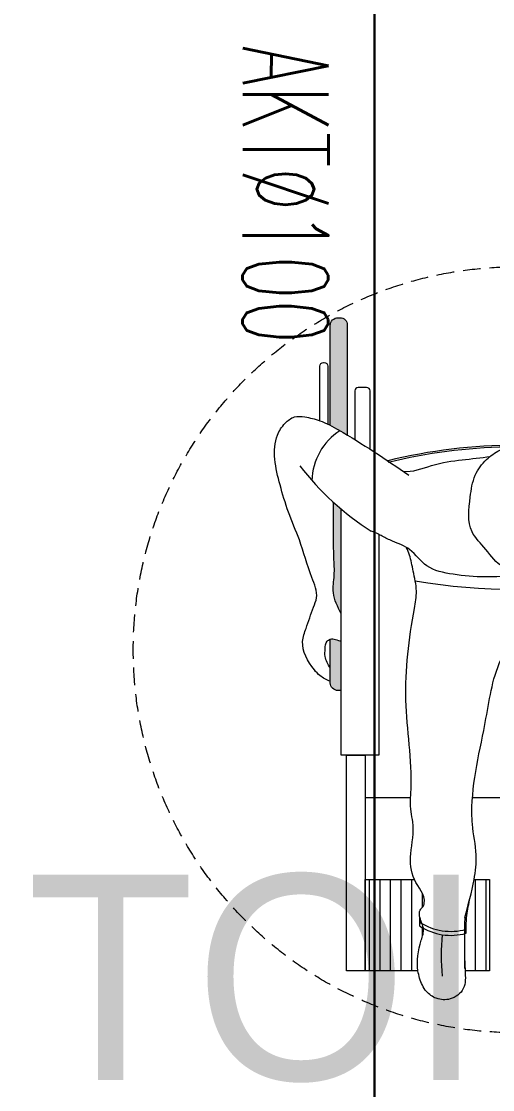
# Model space of a CAD drawing. Header units: millimetres. Extents: x -280308 to 6402717, y -14 to 2073074.
# Drawn here: x -19261 to -18494, y 331624 to 333365 of the extents above; entities that cross this region are included whole.
import ezdxf

# ---------------------------------------------------------------- set-up
doc = ezdxf.new("R2010")
doc.units = ezdxf.units.MM
doc.linetypes.add('DASHED2', pattern=[0.375, 0.25, -0.125])
doc.linetypes.add('Default', pattern=[0])
doc.layers.get('0').update_dxf_attribs({"lineweight": 0})
doc.layers.add('A-FILL-4', color=9, linetype='Continuous', lineweight=0, true_color=0x808080)
doc.layers.add('P-AKT', color=7, linetype='Continuous', lineweight=30, true_color=0xfe0101)
doc.layers.add('A-FURN-EQPM', color=177, linetype='Continuous', lineweight=0)
doc.layers.add('A-TEXT', color=254, linetype='Continuous')
doc.layers.add('Teks-PL', color=7, linetype='Default', true_color=0xff0a0a)
doc.styles.add('Annotative', font='arial.ttf', dxfattribs={"height": 1.25})
doc.styles.add('RS', font='ROMANS.SHX', dxfattribs={"width": 0.8})

# ---------------------------------------------------------------- blocks, each defined once
blk = doc.blocks.new('disable people')
at = {"layer": 'A-FILL-4'}
h = blk.add_hatch(color=256, dxfattribs=at)
edge = h.paths.add_edge_path()
edge.add_spline(control_points=[(-3.796474417917125, 4.952000308492416), (-3.760681164754715, 5.053013868617654), (-3.704158616363202, 5.157722778494588), (-3.734610711559071, 5.255821520916697)], knot_values=[0.9037914775148974, 0.9037914775148974, 0.9037914775148974, 0.9037914775337845, 1.21384703267489, 1.21384703267489, 1.21384703267489, 1.213847032693339], degree=3, periodic=0)
edge.add_line((-3.734610711562709, 5.255821520934205), (-4.964782523813881, 5.255821520934205))
edge.add_arc((-4.964782523813483, 5.035821520934178), 0.2200000000000129, 89.99999999999999, 179.9999999999926)
edge.add_line((-5.184782523814647, 5.035821520934178), (-5.184782523814647, 4.952000308504779))
edge.add_line((-5.184782523814647, 4.952000308504921), (-3.796474417913829, 4.952000308504921))
edge = h.paths.add_edge_path()
edge.add_spline(control_points=[(0.1341749100720335, 5.166089496497762), (-0.07234800000333053, 5.166001675629786), (-0.553623694469934, 5.165540411955988), (-1.20498952116759, 5.174735433441811), (-1.923735004729679, 5.122992935595903), (-2.472725316985816, 5.224835962467296), (-2.818046584459807, 5.044581019589032), (-3.008957661264503, 4.952000308504921)], knot_values=[0.4124965523283914, 0.4124965523283914, 0.4124965523283914, 0.4124965523283914, 0.6874227009135008, 1.856497828568305, 2.363121600141893, 2.852056937546859, 3.479819935797773, 3.479819935797798, 3.479819935797798, 3.479819935797798], degree=3, periodic=0)
edge.add_line((-3.008957661264503, 4.952000308504921), (-0.05374037849282143, 4.952000308504893))
edge.add_arc((6.001229472374689, -0.1731919023486626), 7.932859200384009, 137.696407415366, 139.7539587547804, ccw=False)
edge = h.paths.add_edge_path()
edge.add_line((5.131749954041879, 5.255821520934205), (2.308872463095783, 5.255821520934205))
edge.add_spline(control_points=[(2.308872463096122, 5.255821520934205), (2.267732188407535, 5.17631198661752), (2.17731957034448, 5.015793417558143), (2.084681671298313, 4.857544409941738), (2.036732091110025, 4.777055949464057)], knot_values=[9.278145445618577, 9.278145445618577, 9.278145445618577, 9.278145445618577, 9.545772737748978, 9.82631843046447, 9.82631843046447, 9.82631843046447, 9.82631843046447], degree=3, periodic=0)
edge.add_line((2.036732091110025, 4.777055949464057), (5.151749954040608, 4.777055949464028))
edge.add_arc((5.151749954042316, 4.977055949464102), 0.1999999999999886, 270, 360)
edge.add_line((5.351749954041225, 4.977055949464102), (5.351749954041168, 5.035821520934263))
edge.add_arc((5.131749954041879, 5.035821520934178), 0.2200000000000118, 7.404331298447066e-12, 89.99999999999999)
edge = h.paths.add_edge_path()
edge.add_spline(control_points=[(-3.734610711559071, -5.255821520915617), (-3.704158616363202, -5.157722778493792), (-3.760681164754715, -5.053013868616347), (-3.796474417917125, -4.952000308491563)], knot_values=[0.9037914775148975, 0.9037914775333468, 0.9037914775333468, 0.9037914775333468, 1.213847032674452, 1.213847032693339, 1.213847032693339, 1.213847032693339], degree=3, periodic=0)
edge.add_line((-3.796474417911668, -4.952000308503841), (-5.184782523812599, -4.952000308503841))
edge.add_line((-5.184782523814647, -4.952000308503841), (-5.18478252381459, -5.035821520933212))
edge.add_arc((-4.964782523813483, -5.035821520933098), 0.2200000000000129, 180, 270)
edge.add_line((-4.964782523813483, -5.255821520933125), (-3.734610711562426, -5.255821520933125))
edge = h.paths.add_edge_path()
edge.add_line((-0.05374037849287561, -4.952000308503841), (-3.008957661264615, -4.952000308503841))
edge.add_spline(control_points=[(-3.008957661264503, -4.952000308503841), (-2.818046584459807, -5.044581019588179), (-2.472725316985816, -5.224835962466216), (-1.923735004729679, -5.12299293559505), (-1.20498952116759, -5.174735433440958), (-0.553623694469934, -5.165540411954737), (-0.07234800000333053, -5.166001675628706), (0.1341749100720335, -5.166089496496454)], knot_values=[0.4124965523283917, 0.4124965523283917, 0.4124965523283917, 0.4124965523284174, 1.040259550579332, 1.529194887984297, 2.035818659557886, 3.204893787212689, 3.479819935797799, 3.479819935797799, 3.479819935797799, 3.479819935797799], degree=3, periodic=0)
edge.add_arc((6.001229472376508, 0.1731919023482078), 7.93285920038395, 220.2460412452068, 222.3035925846204, ccw=False)
edge = h.paths.add_edge_path()
edge.add_arc((5.151749954042316, -4.977055949463022), 0.1999999999999886, 0, 89.99999999999999)
edge.add_line((5.151749954042316, -4.777055949462977), (2.03673209111179, -4.777055949463005))
edge.add_spline(control_points=[(2.036732091110025, -4.777055949462977), (2.084681671298313, -4.857544409940431), (2.232165906039882, -5.109484857939435), (2.374009886807471, -5.367177794302108), (2.440898637138162, -5.551188368630221)], knot_values=[8.953599230115874, 8.953599230115874, 8.953599230115874, 8.953599230115874, 9.234144922831332, 9.82631843046441, 9.826318430464434, 9.826318430464434, 9.826318430464434], degree=3, periodic=0)
edge.add_arc((0.7053364612966107, -4.04279776307277), 1.733346163484878, 327.02309260736433, 327.0237538441636, ccw=False)
edge.add_spline(control_points=[(2.036732091110025, -4.777055949462977), (2.084681671298313, -4.857544409940431), (2.232165906039882, -5.109484857939435), (2.374009886807471, -5.367177794302108), (2.440898637138162, -5.551188368630221)], knot_values=[8.953599230115874, 8.953599230115874, 8.953599230115874, 8.953599230115874, 9.234144922831332, 9.82631843046441, 9.826318430464434, 9.826318430464434, 9.826318430464434], degree=3, periodic=0)
edge.add_line((2.308799040582016, -5.255821520933125), (5.131749954041821, -5.255821520933154))
edge.add_arc((5.131749954041879, -5.035821520933098), 0.2200000000000118, 270, 359.9999999999482)
edge.add_line((5.351749954041225, -5.035821520933325), (5.351749954041281, -4.977055949462965))
h = blk.add_hatch(dxfattribs=at)
h.set_pattern_fill('_USER', color=256, scale=0.2999999999999999, style=0, pattern_type=0)
h.set_pattern_definition([(360, (-5.456968210637569e-12, -2.842170943040401e-13), (7.395570986446986e-32, 0.3), [])])
edge = h.paths.add_edge_path()
edge.add_spline(control_points=[(-11.84368881340561, 2.723015967266292), (-11.80630735148043, 2.722610891474005), (-11.70819034366286, 2.721547668618996), (-11.61031172560615, 2.728856529663688), (-11.54972374569115, 2.733380797935752)], knot_values=[0, 0, 0, 0, 0.1121097829463906, 0.2942601996699649, 0.2942601996699649, 0.2942601996699649, 0.2942601996699649], degree=3, periodic=0)
edge.add_spline(control_points=[(-11.54972374569115, 2.733380797935752), (-11.53484815880256, 2.736247567797591), (-11.47003685719392, 2.745536439978423), (-11.36826084976747, 2.72479947738816), (-11.306672703613, 2.6447510459368), (-11.24782621166378, 2.610484695002697), (-10.96949606972703, 2.549332237655335), (-10.74909445872436, 2.772073311572058), (-10.5228854389261, 2.880681640590865)], knot_values=[5.436664725832285, 5.436664725832285, 5.436664725832285, 5.436664725832285, 5.482184118797054, 5.63248936469224, 5.71609653018408, 5.778112604277349, 5.832864719823681, 6.558060987042688, 6.558060987042688, 6.558060987042688, 6.558060987042688], degree=3, periodic=0)
edge.add_line((-10.5228854389261, 2.880681640590865), (-10.52288543892609, 4.274822013010747))
edge.add_line((-10.5228854389261, 4.274822013010635), (-13.10916806575664, 4.274822013010636))
edge.add_line((-13.10916806575733, 4.274822013010635), (-13.10916806575733, 2.778481744722516))
edge.add_spline(control_points=[(-13.10916806575733, 2.778481744722512), (-12.82295144472664, 2.822346398972513), (-12.41668017873963, 2.754237778142112), (-12.01270156310056, 2.608782090787145), (-11.9026220646665, 2.624670677752874)], knot_values=[3.85022029909312, 3.850220299093444, 3.850220299093444, 3.850220299093444, 4.723214524291371, 5.067106132655391, 5.067106132655391, 5.067106132655391, 5.067106132688122], degree=3, periodic=0)
edge.add_arc((-10.49828518709546, 1.8499546098883), 1.603853812364077, 147.0195933812169, 151.1162485193678, ccw=False)
edge = h.paths.add_edge_path()
edge.add_spline(control_points=[(-11.10131507691221, 1.321645051041912), (-11.26820317942656, 1.353449058260139), (-11.54271718581731, 1.405746173674288), (-11.85950975244123, 1.421612261374548), (-12.00627843078473, 1.420929790504033), (-12.04364457507836, 1.420756038819889)], knot_values=[0, 0, 0, 0, 0.5089906555588182, 0.8372314890067583, 0.9493412719532057, 0.9493412719532057, 0.9493412719532057, 0.9493412719532057], degree=3, periodic=0)
edge.add_arc((-10.49828518709546, 1.8499546098883), 1.603853812364076, 193.9046284335562, 195.5217729613365, ccw=False)
edge.add_spline(control_points=[(-12.05514138739818, 1.464538181836133), (-12.39829801821179, 1.46764695568163), (-12.74615257863297, 1.465605107812507), (-13.10916806575915, 1.44694142760477)], knot_values=[0.4692719010675678, 0.4692719010675678, 0.4692719010675678, 0.4692719010675678, 1.51441113184759, 1.514411131847849, 1.514411131847849, 1.514411131847849], degree=3, periodic=0)
edge.add_line((-13.10916806575733, 1.44694142760477), (-13.10916806575733, 0.7534304279870407))
edge.add_line((-13.10916806575733, 0.7534304279870412), (-10.52288543892678, 0.7534304279870412))
edge.add_line((-10.5228854389261, 0.7534304279870412), (-10.5228854389261, 1.191359744353121))
edge.add_spline(control_points=[(-10.5228854389261, 1.191359744352894), (-10.71802839497832, 1.226449273625576), (-10.91033044466531, 1.271692798998856), (-11.10131507691221, 1.321645051041912)], knot_values=[0.5122589669724955, 0.5122589669724955, 0.5122589669724955, 0.5122589669753015, 1.104645887850228, 1.104645887850228, 1.104645887850228, 1.104645887850228], degree=3, periodic=0)
h = blk.add_hatch(dxfattribs=at)
h.set_pattern_fill('_USER', color=256, scale=0.2999999999999999, style=0, pattern_type=0)
h.set_pattern_definition([(360, (-5.456968210637569e-12, 1.13686837721616e-12), (-7.347638122947742e-17, -0.2999999999999999), [])])
edge = h.paths.add_edge_path()
edge.add_spline(control_points=[(-11.84368881340561, -2.723015967265212), (-11.80630735148043, -2.722610891472925), (-11.70819034366286, -2.721547668617916), (-11.61031172560615, -2.728856529662664), (-11.54972374569115, -2.733380797934899)], knot_values=[0, 0, 0, 0, 0.1121097829463906, 0.2942601996699649, 0.2942601996699649, 0.2942601996699649, 0.2942601996699649], degree=3, periodic=0)
edge.add_spline(control_points=[(-11.54972374569115, -2.733380797934899), (-11.53484815880256, -2.736247567796511), (-11.47003685719392, -2.745536439977116), (-11.36826084976747, -2.72479947738708), (-11.306672703613, -2.644751045935948), (-11.24782621166378, -2.610484695001844), (-10.96949606972703, -2.549332237654482), (-10.74909445872436, -2.772073311571205), (-10.5228854389261, -2.880681640589785)], knot_values=[5.436664725832285, 5.436664725832285, 5.436664725832285, 5.436664725832285, 5.482184118797054, 5.63248936469224, 5.71609653018408, 5.778112604277349, 5.832864719823681, 6.558060987042688, 6.558060987042688, 6.558060987042688, 6.558060987042688], degree=3, periodic=0)
edge.add_line((-10.5228854389261, -2.880681640589785), (-10.52288543892609, -4.274822013009667))
edge.add_line((-10.5228854389261, -4.274822013009555), (-13.10916806575664, -4.274822013009555))
edge.add_line((-13.10916806575733, -4.274822013009555), (-13.10916806575733, -2.778481744721437))
edge.add_spline(control_points=[(-13.10916806575733, -2.778481744721432), (-12.82295144472664, -2.822346398971661), (-12.41668017873963, -2.754237778141317), (-12.01270156310056, -2.608782090786292), (-11.9026220646665, -2.624670677752022)], knot_values=[3.85022029909312, 3.850220299093444, 3.850220299093444, 3.850220299093444, 4.723214524291371, 5.067106132655391, 5.067106132655391, 5.067106132655391, 5.067106132688122], degree=3, periodic=0)
edge.add_arc((-10.49828518709546, -1.849954609887163), 1.603853812364077, 208.8837514806322, 212.9804066187831)
edge = h.paths.add_edge_path()
edge.add_spline(control_points=[(-11.10131507691221, -1.321645051040832), (-11.26820317942656, -1.353449058259002), (-11.54271718581731, -1.405746173672924), (-11.85950975244123, -1.421612261373639), (-12.00627843078473, -1.420929790502896), (-12.04364457507836, -1.420756038818865)], knot_values=[0, 0, 0, 0, 0.5089906555588182, 0.8372314890067583, 0.9493412719532057, 0.9493412719532057, 0.9493412719532057, 0.9493412719532057], degree=3, periodic=0)
edge.add_arc((-10.49828518709546, -1.849954609887163), 1.603853812364076, 164.4782270386635, 166.0953715664438)
edge.add_spline(control_points=[(-12.05514138739818, -1.464538181834996), (-12.39829801821179, -1.467646955680721), (-12.74615257863297, -1.465605107811598), (-13.10916806575915, -1.446941427603633)], knot_values=[0.4692719010675678, 0.4692719010675678, 0.4692719010675678, 0.4692719010675678, 1.51441113184759, 1.514411131847849, 1.514411131847849, 1.514411131847849], degree=3, periodic=0)
edge.add_line((-13.10916806575733, -1.446941427603633), (-13.10916806575733, -0.753430427985904))
edge.add_line((-13.10916806575733, -0.7534304279861885), (-10.52288543892678, -0.7534304279861892))
edge.add_line((-10.5228854389261, -0.7534304279861885), (-10.5228854389261, -1.191359744352268))
edge.add_spline(control_points=[(-10.5228854389261, -1.191359744351757), (-10.71802839497832, -1.226449273624439), (-10.91033044466531, -1.271692798997492), (-11.10131507691221, -1.321645051040832)], knot_values=[0.5122589669724955, 0.5122589669724955, 0.5122589669724955, 0.5122589669753015, 1.104645887850228, 1.104645887850228, 1.104645887850228, 1.104645887850228], degree=3, periodic=0)
for p, q in [((-8.202746146980644, 4.274822013010635), (-8.202746146980644, 2.985387214360799)), ((-8.202746146980644, 1.237720448978507), (-8.202746146980644, -1.23772044897737)), ((-8.202746146980644, -2.985387214359719), (-8.202746146980644, -4.274822013009555))]:
    blk.add_line(p, q, dxfattribs=at)
for points in [[(2.4408986371418, 5.551188368631301), (3.985710528006166, 5.551188368631301, -0.414213562373095), (4.085710528004711, 5.451188368631392), (4.085710528004711, 5.426046132553836, -0.414213562373095), (3.985710528006166, 5.326046132553756), (2.344216868157673, 5.326046132553756)], [(-5.184782523807371, 4.952000308504921), (-5.184782523807371, 5.035821520934178, -0.414213562373095), (-4.964782523809845, 5.255821520934205), (-3.734610711555433, 5.255821520934205)], [(2.30887246309976, 5.255821520934205), (5.131749954045517, 5.255821520934205, -0.4142135623730981), (5.351749954046682, 5.035821520934178), (5.351749954046682, 4.977055949464102, -0.414213562373095), (5.151749954045954, 4.777055949464057), (2.036706903287268, 4.777055949464057)], [(1.636438218787589, 4.132746635153126), (3.282262380906104, 4.132746635153126, 0.4142135623730451), (3.382262380908287, 4.232746635153262), (3.382262380908287, 4.465441665068283, 0.414213562373095), (3.282262380906104, 4.56544166506842), (1.908734547932909, 4.565441665068136)], [(1.636438218787589, -4.13274663515341), (3.282262380906104, -4.13274663515341, -0.4142135623730451), (3.382262380908287, -4.232746635153546), (3.382262380908287, -4.465441665068795, -0.414213562373095), (3.282262380906104, -4.565441665068704), (1.908734547932909, -4.565441665068477)], [(2.308877528723315, -5.255821520933125), (5.131749954045517, -5.255821520933125, 0.4142135623730981), (5.351749954046682, -5.035821520933098), (5.351749954046682, -4.977055949463022, 0.414213562373095), (5.151749954045954, -4.777055949462977), (2.036706903287268, -4.777055949462977)], [(-5.184782523807371, -4.952000308503841), (-5.184782523807371, -5.035821520933098, 0.414213562373095), (-4.964782523809845, -5.255821520933125), (-3.734610711555433, -5.255821520933125)], [(2.4408986371418, -5.551188368630221), (3.985710528006166, -5.551188368630221, 0.414213562373095), (4.085710528004711, -5.451188368630312), (4.085710528004711, -5.426046132552813, 0.414213562373095), (3.985710528006166, -5.326046132552904), (2.344216868157673, -5.326046132552904)]]:
    blk.add_lwpolyline(points, format="xyb", dxfattribs=at)
for points in [[(-0.7716928118115902, 3.881550911005661), (-7.007824699383491, 3.881550911005661), (-7.007824699383491, 4.952000308504921), (-0.05374037848923763, 4.952000308504921)], [(-13.10916806575187, 2.778481744728197), (-13.10916806575187, 4.274822013010635), (-10.52288543892246, 4.274822013010635), (-10.52288543892246, 2.880681640590865)], [(-10.52288543892246, 1.191359744319243), (-10.52288543892246, 0.7534304279870412), (-13.10916806575187, 0.7534304279870412), (-13.10916806575187, 1.446941427605225)], [(-13.10916806575187, -1.446941427604088), (-13.10916806575187, -0.7534304279861885), (-10.52288543892246, -0.7534304279861885), (-10.52288543892246, -1.191359744318333)], [(-10.52288543892246, -1.191359744318333), (-10.52288543892246, -0.7534304279861885), (-13.10916806575187, -0.7534304279861885), (-13.10916806575187, -1.446941427604088)], [(-10.52288543892246, -2.880681640589557), (-10.52288543892246, -4.274822013009555), (-13.10916806575187, -4.274822013009555), (-13.10916806575187, -2.778481744727117)], [(-13.10916806575187, -2.778481744727117), (-13.10916806575187, -4.274822013009555), (-10.52288543892246, -4.274822013009555), (-10.52288543892246, -2.880681640589557)], [(-0.7716928118115902, -3.881550911004581), (-7.007824699383491, -3.881550911004581), (-7.007824699383491, -4.952000308503841), (-0.05374037848741864, -4.952000308503841)]]:
    blk.add_lwpolyline(points, dxfattribs=at)
for points in [[(-13.10916806575187, 4.795772278258937), (-7.007824699383491, 4.795772278258937), (-7.007824699383491, 4.274822013010635), (-13.10916806575187, 4.274822013010635)], [(-13.10916806575187, -4.274822013009555), (-7.007824699383491, -4.274822013009555), (-7.007824699383491, -4.795772278257857), (-13.10916806575187, -4.795772278257857)], [(-13.10916806575187, -4.79577227825763), (-7.007824699383491, -4.79577227825763), (-7.007824699383491, -4.274822013009555), (-13.10916806575187, -4.274822013009555)]]:
    blk.add_lwpolyline(points, close=True, dxfattribs=at)
at = {"layer": 'A-FILL-4', "linetype": 'DASHED2', "ltscale": 2}
blk.add_circle((-4.032044972002041, 5.684341886080801e-13), 10.82285678946162, dxfattribs=at)
at = {"layer": 'A-FILL-4'}
for centre, radius, start, end in [((6.001229472381965, -0.1731919023484352), 7.932859200384001, 127.5204071296238, 147.4062370725861), ((0.7053364602925285, 4.042797764629086), 1.733346163484867, 32.98970642474525, 88.42289004785182), ((-13.74668270498478, -0.04341019569847049), 15.49764756680718, 0.1604904385792841, 13.72631994225427), ((-13.74668270498478, -0.04341019569847049), 15.44764756680718, 1.182090759333106, 13.72631994225427), ((-10.49828518709, 1.8499546098883), 1.603853812364076, 147.0195933826843, 195.5217729614681), ((-10.38617540414452, 1.8499546098883), 1.603853812364076, 147.0195933826843, 195.5217729614681), ((14.27937685350298, 0.06775199395133313), 16.59864857667759, 170.3286188685546, 190.1626872323025), ((-12.69504205342673, -4.606921862426645), 6.728132541871835, 84.78551859402995, 94.76708404660036), ((-13.74668270498114, 0.04341019570074423), 15.44764756680434, 346.2736800577457, 358.8179092406669), ((-13.74668270498114, 0.04341019570074423), 15.49764756680435, 346.2736800577457, 359.8395095614207), ((-13.74668270498478, -0.04341019569847049), 15.44764756680718, 0.1604904385792841, 0.1610099051522045), ((-10.49828518709, -1.849954609887163), 1.603853812364076, 164.4782270385319, 212.9804066173157), ((-10.38617540414452, -1.849954609887163), 1.603853812364076, 164.4782270385319, 212.9804066173157), ((-12.69504205342673, 4.606921862427726), 6.728132541871835, 265.2329159533996, 275.2144814059701), ((6.001229472381965, 0.1731919023497994), 7.932859200384001, 212.5937629274139, 232.4795928703763), ((0.7053364602925285, -4.042797764628233), 1.733346163484867, 271.5771099521482, 327.0102935752548)]:
    blk.add_arc(centre, radius, start, end, dxfattribs=at)
for points in [[(-4.92346149860532, 5.255821520934205), (-4.763444462907501, 5.548488725255311), (-4.598746377016141, 5.706342594715352), (-3.795142421198761, 6.036484532325346), (-3.426854836276107, 5.940611925619805), (-2.83078820989067, 5.728755613769636), (-2.566758833625499, 5.644812886039915), (-1.990014397371851, 5.77694535444266), (-0.9296119438040478, 6.130492836126223), (-0.1419316975516267, 6.437829670206156), (0.6264580426013708, 6.674788378109497), (1.355821926739736, 6.821824205640951), (2.03613892919202, 6.747111713511686), (2.366979790260302, 6.535991856629323), (2.546758790460444, 6.270681361221932), (2.546758790460444, 5.977235520005024), (2.4408986371418, 5.551188368631301), (2.178919851432511, 5.020117206751138), (1.563051972347239, 4.019382088696602), (0.9042720964644104, 3.036488685107713)], [(-11.59479933503098, 1.458273844522409), (-13.10916806575187, 1.44694142760477), (-13.60667026066403, 1.498036116953244), (-13.89975817351478, 1.866144042570795), (-13.88104616483179, 2.260011965725369), (-13.6895420801302, 2.538489094402166), (-13.51049322462313, 2.652381983495161), (-13.10916806575187, 2.778481744722512), (-12.24121315577941, 2.684816428400097), (-11.9026220646283, 2.624670677757422), (-11.6864549030779, 2.695858412372388), (-11.58829313107708, 2.724656443567028), (-11.50436550326049, 2.739278829181558), (-11.35904478900738, 2.70089189191475), (-11.29807203763994, 2.643686282815679), (-11.24447784318909, 2.612482825203188), (-11.19131079044928, 2.599403885649735), (-10.52288543892246, 2.880681640590865), (-9.794960447152334, 2.978637757924389), (-8.898797660205673, 2.922233265498733), (-8.608041948751634, 2.974222485651126), (-7.978096220525913, 2.974222485651126), (-5.459508429310517, 3.120158817032916), (-2.862528005884087, 2.87969555159134), (-2.371240473639773, 2.822748566114569), (-1.807424389844527, 2.913683812752424), (-1.35487122052109, 3.017778437834522), (-1.14944398208354, 3.098118711132884)], [(-11.84368881339833, 2.723015967266292), (-11.73157903045285, 2.723015967266292), (-11.5497237456857, 2.733380797935752)], [(-12.0436445750729, 1.420756038819889), (-11.93153479212742, 1.420756038819889), (-11.6037811244496, 1.402879292288389), (-11.10095268296573, 1.321575989310304)], [(-11.59479933503098, 1.458273844522409), (-10.52288543892246, 1.191359744353122), (-9.83083267098118, 1.132548455971346), (-8.963526649984487, 1.24073196201698), (-8.6391886196634, 1.25427512685269), (-5.976700821847771, 0.8565910165420973), (-4.215992548008217, 0.3886604790008619), (-3.813472225867372, 0.09260624280796037), (-3.74400946284004, 6.821210263296962e-13)], [(-1.752623687929372, 6.821210263296962e-13), (-1.679207983477681, 0.3788307068211338), (-1.194287836962758, 0.8637508533374785), (-0.6959840598392475, 1.251223035229941), (0.2821704783109453, 1.301328029997421), (0.9016085141356598, 1.159748884299916), (1.342330865873009, 0.8397630039512478), (1.609774513437515, 0.4677343058569932), (1.7303854847396, 0.1585836488836776), (1.750904063925191, 6.821210263296962e-13)], [(-11.59479933503098, -1.458273844521273), (-10.52288543892246, -1.191359744351985), (-9.83083267098118, -1.132548455970209), (-8.963526649984487, -1.240731962016071), (-8.6391886196634, -1.25427512685178), (-5.976700821847771, -0.8565910165411879), (-4.215992548008217, -0.3886604789997818), (-3.813472225867372, -0.0926062428068235), (-3.74400946284004, 6.821210263296962e-13)], [(-1.752623687929372, 6.821210263296962e-13), (-1.679207983477681, -0.3788307068202812), (-1.194287836962758, -0.8637508533363416), (-0.6959840598392475, -1.251223035229032), (0.2821704783109453, -1.301328029996512), (0.9016085141356598, -1.159748884299006), (1.342330865873009, -0.8397630039503383), (1.609774513437515, -0.4677343058559131), (1.7303854847396, -0.1585836488827681), (1.750904063925191, 6.821210263296962e-13)], [(-11.59479933503098, -1.458273844521273), (-13.10916806575187, -1.446941427603633), (-13.60667026066403, -1.498036116952335), (-13.89975817351478, -1.866144042569658), (-13.88104616483179, -2.260011965724061), (-13.6895420801302, -2.538489094401086), (-13.51049322462313, -2.652381983494308), (-13.10916806575187, -2.778481744721432), (-12.24121315577941, -2.684816428398847), (-11.9026220646283, -2.624670677756342), (-11.6864549030779, -2.695858412371138), (-11.58829313107708, -2.724656443566175), (-11.50436550326049, -2.739278829180478), (-11.35904478900738, -2.700891891913727), (-11.29807203763994, -2.643686282814599), (-11.24447784318909, -2.612482825202108), (-11.19131079044928, -2.599403885648883), (-10.52288543892246, -2.880681640589557), (-9.794960447152334, -2.978637757923536), (-8.898797660205673, -2.922233265497709), (-8.608041948751634, -2.974222485650046), (-7.978096220525913, -2.974222485650046), (-5.459508429310517, -3.120158817032063), (-2.862528005884087, -2.87969555159026), (-2.371240473639773, -2.822748566113489), (-1.807424389844527, -2.913683812751572), (-1.35487122052109, -3.017778437833442), (-1.14944398208354, -3.098118711131576)], [(-12.0436445750729, -1.420756038818865), (-11.93153479212742, -1.420756038818865), (-11.6037811244496, -1.402879292287309), (-11.10095268296573, -1.321575989309224)], [(-11.84368881339833, -2.723015967265212), (-11.73157903045285, -2.723015967265212), (-11.5497237456857, -2.733380797934899)], [(-4.92346149860532, -5.255821520933125), (-4.763444462907501, -5.548488725254231), (-4.598746377016141, -5.706342594714272), (-3.795142421198761, -6.03648453232455), (-3.426854836276107, -5.940611925618725), (-2.83078820989067, -5.728755613768556), (-2.566758833625499, -5.644812886039119), (-1.990014397371851, -5.776945354441352), (-0.9296119438040478, -6.130492836125143), (-0.1419316975516267, -6.437829670204849), (0.6264580426013708, -6.674788378108417), (1.355821926739736, -6.821824205640098), (2.03613892919202, -6.747111713510606), (2.366979790260302, -6.535991856628527), (2.546758790460444, -6.270681361220852), (2.546758790460444, -5.977235520003944), (2.4408986371418, -5.551188368630221), (2.178919851432511, -5.020117206750058), (1.563051972347239, -4.019382088695522), (0.9042720964644104, -3.03648868510669)]]:
    blk.add_spline(points, degree=3, dxfattribs=at)
for points, knots in [([(-4.55304981617337, 5.255821520934205), (-4.44408765272965, 5.319476199870394), (-4.271124962240719, 5.420519389388119), (-4.005306797280355, 5.400308982167644), (-3.806213152574855, 5.38846130049177), (-3.685750421065677, 5.19182424979499), (-3.76068116474562, 5.053013868623566), (-3.796474417913487, 4.952000308492416)], [0, 0, 0, 0, 0.3643785654112465, 0.5784016675004325, 0.8028129588361705, 0.9037914775148975, 1.213847032674452, 1.213847032693339, 1.213847032693339, 1.213847032693339]), ([(-3.008957661259046, 4.952000308504921), (-2.81804658445617, 5.044581019589032), (-2.472725316982178, 5.224835962467296), (-1.923735004726041, 5.122992935595903), (-1.204989521160314, 5.174735433441811), (-0.553623694466296, 5.165540411955988), (-0.07234799999605457, 5.166001675629786), (0.1341749100756715, 5.166089496497762)], [0.4124965523283917, 0.4124965523283917, 0.4124965523283917, 0.4124965523284174, 1.040259550579332, 1.529194887984297, 2.035818659557886, 3.204893787212689, 3.479819935797799, 3.479819935797799, 3.479819935797799, 3.479819935797799]), ([(-1.917630208828996, 6.821210263296962e-13), (-2.002951065873276, 0.5861983700835935), (-1.984904643773916, 1.423382585758645), (-1.754530612099188, 2.56520043551518), (-1.180960578692975, 2.932423450644592), (-0.9940378273913666, 3.432979146506568), (-0.8299030799516913, 3.791739230981875), (-0.731230450748626, 3.941771400581729), (-0.6822919925580209, 4.100073350454295)], [0, 0, 0, 0, 1.791248952052102, 2.558187510465277, 3.251589097511465, 3.791340900402426, 4.122046679619813, 4.432598645382432, 4.432598645382432, 4.432598645382432, 4.432598645382432]), ([(1.01444285360958, 3.198577945729312), (0.9780577476449253, 2.936577535408787), (1.364929918432608, 2.00547676408587), (1.340956575120799, 1.259444682176991), (1.433033113185957, 0.7354493184784587)], [7.41058440054706, 7.41058440054706, 7.41058440054706, 7.41058440054706, 8.083990264019953, 9.6731938569707, 9.6731938569707, 9.6731938569707, 9.6731938569707]), ([(-1.917630208828996, 6.821210263296962e-13), (-2.002951065873276, -0.5861983700827409), (-1.984904643773916, -1.423382585757508), (-1.771231884324152, -2.529998986766998), (-1.180960578692975, -2.932423450643739), (-0.9940378273913666, -3.432979146505261), (-0.8299030799516913, -3.791739230980795), (-0.731230450748626, -3.941771400580421), (-0.6822919925580209, -4.100073350453215)], [0, 0, 0, 0, 1.791248952052102, 2.558187510465277, 3.251589097511465, 3.791340900402426, 4.122046679619813, 4.432598645382432, 4.432598645382432, 4.432598645382432, 4.432598645382432]), ([(1.01444285360958, -3.198577945728232), (0.9780577476449253, -2.93657753540748), (1.364929918432608, -2.005476764084506), (1.340956575120799, -1.259444682175911), (1.433033113185957, -0.7354493184776061)], [7.41058440054706, 7.41058440054706, 7.41058440054706, 7.41058440054706, 8.083990264019953, 9.6731938569707, 9.6731938569707, 9.6731938569707, 9.6731938569707]), ([(-4.55304981617337, -5.255821520933125), (-4.44408765272965, -5.319476199869598), (-4.271124962240719, -5.420519389387266), (-4.005306797280355, -5.400308982166791), (-3.806213152574855, -5.388461300490746), (-3.685750421065677, -5.19182424979391), (-3.76068116474562, -5.053013868622486), (-3.796474417913487, -4.952000308491563)], [0, 0, 0, 0, 0.3643785654112465, 0.5784016675004325, 0.8028129588361705, 0.9037914775148975, 1.213847032674452, 1.213847032693339, 1.213847032693339, 1.213847032693339]), ([(-3.008957661259046, -4.952000308503841), (-2.81804658445617, -5.044581019588179), (-2.472725316982178, -5.224835962466216), (-1.923735004726041, -5.12299293559505), (-1.204989521160314, -5.174735433440958), (-0.553623694466296, -5.165540411954737), (-0.07234799999605457, -5.166001675628706), (0.1341749100756715, -5.166089496496454)], [0.4124965523283917, 0.4124965523283917, 0.4124965523283917, 0.4124965523284174, 1.040259550579332, 1.529194887984297, 2.035818659557886, 3.204893787212689, 3.479819935797799, 3.479819935797799, 3.479819935797799, 3.479819935797799])]:
    blk.add_open_spline(points, degree=3, knots=knots, dxfattribs=at)
blk = doc.blocks.new('A$Ce288bb9c')
at = {"color": 1, "xscale": 57.64531461545701, "yscale": 57.64531461545701, "zscale": 57.64531461545701, "rotation": 90}
blk.add_blockref('disable people', (9011.957885762327, -17624.94324589195), dxfattribs=at)
blk = doc.blocks.new('1')
at = {"layer": 'A-FURN-EQPM', "ltscale": 0.25}
blk.add_blockref('A$Ce288bb9c', (-27467.08486373103, 350198.2637211032), dxfattribs=at)
at = {"layer": 'A-TEXT', "ltscale": 0.25, "insert": (-19252.20821615153, 331974.3995233928), "char_height": 267.3000000000001, "attachment_point": 1, "style": 'Annotative'}
blk.add_mtext_dynamic_manual_height_columns('{\\fCentury Gothic|b0|i0|c0|p34;\\H1.25x;TOILET}', width=2019.994415469216, gutter_width=1670.625, heights=[0], dxfattribs=at)

msp = doc.modelspace()

# ---------------------------------------------------------------- linework, layer by layer
at = {"layer": 'P-AKT', "linetype": 'Continuous', "flags": 128}
msp.add_lwpolyline([(-20017.09995133523, 331230.45527176), (-18902.87822423549, 331230.45527176), (-18805.05912499811, 331230.45527176), (-18685.98676573945, 331382.8652800163), (-18685.98676573935, 336761.6096232375), (-18494.05307825218, 336966.9460920729), (7698.788403519138, 336966.9460920729), (7753.209127087059, 337036.7996796469), (7751.826191494719, 343865.2085108836), (7610.834519282624, 343981.3263887856)], dxfattribs=at)

# ---------------------------------------------------------------- block references
msp.add_blockref('1', (0, 0))

# ---------------------------------------------------------------- texts
at = {"layer": 'Teks-PL', "extrusion": (0.05233594329475825, -3.68145503453537e-05, 0.998629534754574), "style": 'RS', "width": 0.5999999999999992}
msp.add_text('AKT%%C100', height=139.776, rotation=179.9999626838494, dxfattribs=at).set_placement((333311.4117264756, 19108.87562667753, -1001.453736189989))

doc.saveas('drawing.dxf')
